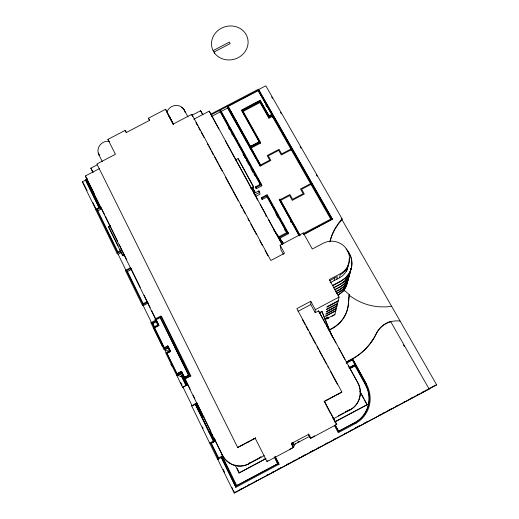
<?xml version="1.0" encoding="UTF-8"?>
<svg xmlns="http://www.w3.org/2000/svg" width="519" height="519" viewBox="0 0 519 519"><rect width="100%" height="100%" fill="white"/><g stroke="black" fill="none" stroke-linecap="round" stroke-linejoin="round"><path stroke-width="0.78" d="M340.951 392.617L324.038 401.622L324.44 401.284L336.773 424.432L310.537 438.419L308.526 433.916M333.224 418.859L350.533 409.634A20.345 19.741 56.3 0 0 358.927 384.955L318.582 310.9L315.221 312.678L315.338 309.642L310.771 301.279L296.842 308.656L341.872 392.001L340.873 392.669M318.582 310.9L325.484 323.798M348.385 303.109L348.184 305.516A31.782 31.315 22.8 0 1 344.305 316.875M348.521 301.507L349.229 294.597L344.512 290.445L341.69 291.944M349.229 294.597L348.34 305.068A31.919 31.438 22.5 0 1 344.441 316.473C340.989 322.487 335.436 327.067 329.13 329.857M331.699 335.611L321.916 311.426L319.114 312.912M304.199 234.296L332.471 219.128L258.43 89.216L210.584 114.264M310.537 438.419L308.481 434.247L310.544 438.198L314.339 436.174L314.293 435.811M310.926 181.631L258.501 89.638L265.806 85.817L342.105 218.882L341.982 219.673L338.576 223.708L335.04 229.093A53.892 51.829 17.8 0 0 330.194 240.985M334.139 280.63L334.593 278.015M336.818 279.216L337.318 276.575L329.818 280.545M330.129 282.758L339.491 277.801L340.107 274.843A17.607 17.159 11 0 0 349.151 258.65M336.461 293.754L342.611 289.531L345.706 285.748A18.976 18.561 15.1 0 0 348.314 278.106M335.592 291.866L339.154 289.978L343.312 286.786L346.478 282.92A19.398 18.963 14.3 0 0 349.235 273.461M335.027 289.706L339.789 287.189L344.039 283.912L347.276 279.962A19.839 19.378 13.4 0 0 349.942 272.469M333.496 287.948L340.451 284.263L344.804 280.909L348.119 276.867A20.293 19.813 12.6 0 0 350.922 268.466M283.368 254.323L281.038 250.054L280.137 245.221L303.362 232.96L312.308 249.016L323.214 243.255A17.75 17.296 10.8 0 1 347.302 250.281A17.75 17.296 10.8 0 1 340.341 273.727L329.318 279.559L339.069 297.069L334.807 314.806L331.985 316.305M346.848 276.478L346.932 276.147M344.512 290.445L344.376 290.958L343.513 290.102M126.5 132.553L125.098 130.431L107.913 139.41L115.426 154.286L96.91 163.972L237.657 447.482L255.64 437.939L255.173 438.159L267 461.631L293.293 447.612L295.46 443.382M292.69 442.629L293.786 444.757L292.735 442.558M275.258 456.714L279.008 464.284L275.355 457.083M344.298 316.882C340.86 322.87 335.332 327.424 329.052 330.201M277.976 463.571L236.709 485.576L222.21 456L221.697 456.253L236.268 486.005L277.782 463.869L274.752 457.207M352.291 359.018L352.524 358.713L366.511 384.151M346.16 363.151L352.245 359.868L354.827 364.753L349.482 367.595M390.282 321.858L390.619 321.475L429.142 389.062L234.212 493.05L217.779 459.393M267 461.631L267.973 460.541M342.105 218.882L338.686 222.93L335.138 228.341A54.112 52.036 17.7 0 0 329.883 241.854M354.827 364.753L348.872 367.887M350.299 368.328L355.268 365.551L365.707 384.54A28.402 27.513 57.1 0 1 355.697 422.323L338.609 431.425L335.105 425.029M234.212 493.05L235.101 492.122M221.308 457.511L235.886 487.283L221.438 457.447L217.649 459.458L209.624 443.012L213.406 441.033L195.611 404.69M236.268 486.005L237.241 485.051M260.253 457.706L261.012 457.025L249.717 463.045M235.101 465.063L239.012 473.004L265.722 458.673M248.62 463.947L250.145 462.695L249.847 462.851M326.801 400.149L327.152 399.87M332.322 397.21L332.802 396.866M340.451 284.263L344.726 281.22L348.028 277.191A20.247 19.767 12.7 0 0 350.831 268.803M339.789 287.189L343.967 284.211L347.192 280.273A19.793 19.333 13.5 0 0 349.929 272.073M339.154 289.978L343.241 287.072L346.394 283.212A19.352 18.918 14.4 0 0 348.995 275.9M338.55 292.645L342.54 289.803L345.635 286.027A18.937 18.522 15.2 0 0 348.301 277.594M337.843 394.271L338.446 393.863M357.818 382.587L348.502 365.863M352.524 358.713L346.29 362.054M259.39 457.719L260.791 456.98M345.706 411.723L348.496 410.237M349.585 409.699L349.19 409.867L350.228 409.802M343.928 412.845L338.304 415.842L338.706 415.894M345.33 412.092L349.553 409.848M264.275 455.604L248.309 464.109A20.513 19.728 85.3 0 1 222.067 454.845L184.822 378.857M308.455 434.435L291.23 443.615L293.293 447.612M335.287 421.59L367.218 404.671L359.842 391.17M239.012 473.004L266.02 458.614M334.684 422.012L367.218 404.671M297.659 442.143L299.048 441.403M293.786 444.757L310.09 436.064M289.641 449.344L293.443 447.32L291.399 443.349L291.71 442.876L293.715 446.781M338.453 431.315L355.437 422.258A28.24 27.358 57.2 0 0 365.395 384.702L355.015 365.817M235.886 487.283L279.053 464.207M356.177 423.128L338.252 432.684L334.275 425.256M240.096 489.456L241.523 488.69M247.952 485.265L249.38 484.499M255.809 481.074L257.236 480.309M266.519 475.359L267.947 474.593M272.235 472.309L273.662 471.55M277.237 469.643L281.519 467.36M286.52 464.687L289.375 463.169M293.657 460.878L295.09 460.119M298.659 458.212L300.086 457.453M301.513 456.688L302.94 455.929M304.374 455.163L305.801 454.404M310.083 452.12L313.658 450.213M317.939 447.929L319.367 447.164M325.796 443.739L327.223 442.973M333.652 439.548L335.079 438.782M344.363 433.832L345.79 433.067M350.078 430.783L351.506 430.024M355.074 428.117L359.362 425.833M364.357 423.167L367.218 421.642M379.357 415.161L380.784 414.402M382.218 413.643L383.645 412.877M387.927 410.594L391.501 408.687M395.783 406.403L397.21 405.637M403.639 402.212L405.067 401.447M410.068 398.78L412.923 397.256M417.211 394.972L418.638 394.213M422.207 392.306L423.634 391.547M425.061 390.781L426.495 390.022M427.922 389.256L435.065 385.448M341.178 218.265L436.674 384.871L234.543 492.7L233.479 490.513M213.406 441.033L195.092 403.957L196.707 403.094M209.624 443.012L191.66 405.877L195.254 403.964M192.886 405.521L195.747 404.003L195.092 403.957M202.624 417.321L196.266 404.346L197.687 403.594M203.948 416.18L201.807 417.321L203.493 416.549M210.844 431.166L209.053 432.119L210.733 431.308M346.835 361.944L354.023 358.032A59.101 58.147 27.3 0 0 376.197 333.769A24.406 23.472 38.6 0 1 388.167 322.591L390.45 321.799A24.406 23.472 38.6 0 1 397.658 320.885L400.104 321.066M346.212 363.086L352.109 359.946M211.363 435.48L214.055 440.657L211.363 435.48L212.784 434.727M213.919 440.696L215.476 439.898M349.845 368.438L355.268 365.551M210.818 443.421L211.389 443.239L218.57 457.94L218.038 458.206L210.818 443.421L215.58 440.884M211.389 443.239L215.45 441.085M341.872 392.001L324.33 401.375L330.259 413.046M255.497 438.107L237.657 447.482M218.038 458.206L222.21 456M183.934 377.235L176.609 375.218L181.144 372.811L184.115 378.876L184.933 379.091L190.862 375.951L161.668 316.707L160.721 316.097L154.87 319.185L157.737 325.03L153.267 327.392L163.959 349.293L167.559 347.393L169.337 351.019L165.73 352.926L182.565 387.239L187.852 384.832M164.899 349.696L168.474 347.808M170.66 351.447L167.053 353.355L177.057 373.836L181.592 371.435L184.563 377.488L188.734 375.276L160.274 317.433L156.174 319.594L159.041 325.445L154.578 327.807L164.406 347.931L168.007 346.03L170.329 350.766M332.653 285.424L341.217 280.883L345.602 277.762L348.995 273.63A20.779 20.267 11.8 0 0 346.076 249.029M332.601 285.729L341.145 281.207L345.524 278.093L348.904 273.967A20.728 20.222 11.9 0 0 351.22 258.611M333.548 287.656L340.522 283.958M334.405 289.784L339.854 286.897M297.977 311.335L310.79 304.556L310.771 301.279M335.65 291.587L339.218 289.699M181.981 373.064L177.472 375.451L177.271 375.036M177.803 375.542L182.175 373.226M336.513 293.488L338.609 292.379M180.625 376.32L182.772 375.185M180.936 376.411L183.077 375.276M184.115 378.876L190.077 375.717L190.862 375.951M315.338 309.642L339.069 297.069M338.187 300.748L327.002 306.677L326.925 307.19L338.057 301.292M319.795 312.782L321.89 311.666M337.558 303.368L326.633 309.155L326.561 309.642L337.434 303.881M182.824 376.891L186.353 384.099L187.424 383.535M181.481 376.152L185.964 385.306L187.755 384.358M182.565 387.239L186.139 385.345L181.514 375.886M336.837 306.359L326.217 311.99L326.282 311.523L336.954 305.866L336.487 305.01M336.383 308.247L325.951 313.781L325.887 314.229L336.273 308.721M335.838 310.531L325.634 315.941L325.569 316.369L335.728 310.985M324.472 318.932L328.014 317.057L327.749 318.549L326.976 317.135M325.264 319.509L334.904 314.397M327.093 318.893L328.501 318.153M262.127 199.523L261.861 198.368L266.824 195.76L267.064 196.922L262.127 199.523L261.472 197.655L267.175 194.657L288.207 232.784L288.33 233.764L279.261 238.552M130.379 267.772L125.384 270.405L142.303 305.075L143.225 305.659L151.457 322.513M147.111 301.591L142.693 303.926L126.493 270.743L131.223 268.252M126.493 270.743L127.486 271.508L131.774 269.251M299.184 235.866L279.248 199.53L279.994 199.14L300.28 235.671M299.534 234.75L280.078 199.718L289.939 194.521L292.593 199.264L303.161 193.697L300.488 188.968L310.583 183.648M280.474 200.425L289.596 195.624L292.249 200.366L304.303 194.015L301.63 189.286L310.985 184.355M142.303 305.075L147.467 302.35M143.225 305.659L148.363 302.953M278.664 236.878L287.052 232.454L266.824 195.76M279.086 237.598L288.207 232.784M303.07 233.693L331.304 218.797L258.086 90.261L220.445 109.963L220.919 111.54L227.614 108.036L227.393 107.238L228.289 106.771L228.178 106.369L258.157 90.682L258.086 90.261M303.485 234.426L332.471 219.128M163.251 346.679L162.428 346.316L150.919 322.727L155.998 320.041M154.137 327.353L152.054 323.084L156.174 320.904M152.054 323.084L152.923 323.571L156.342 321.767M272.462 117.683L271.807 114.946L269.147 116.34L269.095 115.945L271.755 114.55L258.157 90.682M330.798 219.154L272.293 116.399L268.92 118.17L268.81 117.391L272.19 115.62M126.039 270.464L118.118 254.226L117.073 253.376L95.619 209.417L98.993 207.645L85.369 179.808L87.516 178.679M95.619 209.417L95.905 209.682L97.929 208.625M96.696 209.734L100.076 207.963L101.192 209.04L97.832 210.805L96.696 209.734L117.463 252.26L121.011 250.392M249.457 145.314L250.619 147.409L250.379 146.352L259.247 141.7L241.536 110.041L260.188 100.271L269.095 115.945M259.247 141.7L259.318 142.057L250.463 146.708L228.289 106.771M260.434 142.362L250.839 147.396L260.882 165.71L251.001 148.097L260.564 143.075L260.434 142.362L242.723 110.729L259.909 101.724L268.81 117.391M124.385 255.179L123.029 255.893L122.601 255.53L108.477 226.68L110.482 225.622M235.457 160.021L238.124 158.619L253.512 186.684L253.642 187.203L250.962 188.611M260.493 165.016L269.75 160.15L267.168 155.544L279.04 149.31L281.635 153.903L290.88 149.05L290.971 150.205M291.276 149.738L281.298 154.98L278.697 150.38L268.291 155.849L270.866 160.462L260.149 166.093L260.013 165.438L260.746 165.048M117.073 253.376L120.642 251.501M118.118 254.226L121.667 252.357M122.601 255.53L124.631 254.466M250.826 188.099L253.512 186.684M220.445 109.963L261.595 184.55L261.861 185.77L256.211 188.741L255.53 186.834L260.467 184.232L219.725 110.339L211.11 114.848M256.211 188.741L255.919 187.541L261.595 184.55M253.473 192.348L254.79 191.654L252.468 187.424M253.603 192.841L254.913 192.147L254.79 191.654M253.992 193.47L258.897 190.888L260.11 194.106L255.938 196.299M254.784 194.917L259.695 192.335M125.098 130.431L126.195 132.579L149.55 120.363L148.434 118.228L165.58 109.269L173.391 123.957L191.835 114.31L270.821 260.499L284.535 253.266L280.137 245.221M92.914 172.353L90.844 168.162L97.072 164.906M191.68 115.406L200.632 110.722L202.864 114.809M155.499 319.049L85.369 175.973L99.531 168.558M193.749 119.247L209.248 111.137L282.381 244.767M95.905 209.682L82.326 181.858L85.667 180.112L98.928 207.204M211.629 116.399L220.205 111.909L219.725 110.339M260.188 100.271L260.253 100.68L241.627 110.437L259.318 142.057M259.909 101.724L260.045 102.535L242.905 111.514L242.723 110.729M213.101 50.603L229.327 42.136L230.17 43.609L213.932 52.082M217.649 459.458L218.188 459.192M222.067 454.845L222.294 454.741A20.462 19.683 85.3 0 0 223.241 456.461M241.465 445.49L243.022 444.751M247.135 442.467L248.562 441.799M252.805 439.45L254.109 438.847M390.619 321.475L388.491 322.208A24.51 23.576 38.5 0 0 376.47 333.432A59.348 58.388 27 0 1 354.205 357.799L352.466 358.785L366.433 384.19A29.272 28.357 57.1 0 1 356.105 423.115M327.074 407.318L327.431 407.201M435.778 385.066L436.674 384.871M428.629 389.166L429.142 389.062M391.657 306.333L386.097 306.904L379.253 306.813A53.892 51.829 17.8 0 1 350.714 296.355L349.073 295.09M191.66 405.877L192.166 405.903L183.11 387.343M196.266 404.346L196.922 404.385L203.24 417.295M189.779 388.958L190.467 389.094M185.964 385.306L186.665 385.461M186.353 384.099L187.054 384.261L183.188 376.372M172.84 366.317L171.679 365.934L170.9 364.338M163.959 349.293L169.363 351.61M335.936 424.036L336.773 424.432M150.919 322.727L151.801 323.214M149.446 306.671L150.328 307.248M108.477 226.68L118.098 245.811M82.326 181.858L83.222 182.759M85.369 175.973L94.186 193.444M90.844 168.162L93.057 172.191M109.574 141.376A9.478 8.81 -33.5 0 0 100.089 144.944A9.478 8.81 -33.5 0 0 98.818 154.604L99.304 155.187A9.459 8.797 -33.5 0 1 98.571 153.001M107.913 139.41L108.679 140.441M273.578 229.528L283.763 243.8M274.129 230.598L283.361 243.541M271.612 96.91L272.417 98.312M280.461 112.344L281.266 113.745M300.164 146.715L300.968 148.116M316.246 174.773L317.051 176.181M311.322 182.331L332.445 219.388M403.464 344.992L404.262 346.394M265.936 105.227L266.734 106.629M271.113 114.323L271.911 115.724L271.755 114.55M260.253 100.68L269.147 116.34M264.242 108.283L265.404 110.326M266.558 112.364L267.33 113.719M260.045 102.535L268.92 118.17M227.393 107.238L260.013 165.438M227.614 108.036L260.149 166.093M243.301 112.214L260.564 143.075M228.178 106.369L250.379 146.352M230.832 111.76L231.61 113.161M233.161 115.958L234.322 118.053M235.879 120.849L237.04 122.945M241.698 131.333L242.86 133.428M244.027 135.524L245.189 137.626M246.739 140.415L247.907 142.517M279.248 199.53L299.145 235.386M290.342 220.984L291.114 222.372M148.434 118.228L149.66 120.44M221.315 112.247L222.093 113.655M222.872 115.069L225.214 119.312M225.992 120.726L228.328 124.969M229.113 126.383L231.448 130.626M232.227 132.04L234.569 136.283M235.347 137.697L236.132 139.111M236.911 140.526L237.689 141.94M238.468 143.348L239.246 144.762M240.031 146.176L242.367 150.419M243.145 151.833L245.487 156.076M246.266 157.491L247.044 158.905M249.386 163.148L250.164 164.562M250.943 165.976L251.728 167.39M252.506 168.805L253.285 170.219M254.063 171.633L256.405 175.87M257.184 177.284L259.526 181.527M260.304 182.941L261.861 185.77M268.57 197.934L269.348 199.341M270.12 200.743L270.899 202.151M271.671 203.552L272.449 204.96M273.221 206.367L275.55 210.578M276.322 211.986L278.645 216.202M279.423 217.604L280.195 219.012M282.135 222.521L284.457 226.738M285.236 228.146L286.008 229.547M287.169 231.656L288.33 233.764M220.205 111.909L260.35 184.745M267.064 196.922L286.799 232.726M228.613 128.05L229.398 129.471M231.746 133.727L232.525 135.148M243.087 154.312L243.865 155.732M244.65 157.153L245.435 158.574M246.214 159.988L246.999 161.409M247.777 162.83L248.562 164.251M250.904 168.506L253.253 172.769M254.038 174.183L254.816 175.604M275.816 213.711L278.119 217.896M284.659 229.755L285.424 231.15M255.53 186.834L255.919 187.541M261.472 197.655L261.861 198.368M253.642 187.203L238.124 158.619M252.597 187.93L254.913 192.147M253.674 192.153L256.127 196.883M218.888 129.017L209.248 111.137M225.369 140.863L256.989 198.634L257.366 200.12M260.162 204.434L265.267 213.77M268.537 219.745L277.12 235.425M277.821 236.696L282.077 244.475M326.224 325.154L335.962 342.942M338.913 348.327L344.96 359.375M360.004 391.955L363.871 399.04M364.643 400.454L366.965 404.703M310.79 304.556L315.221 312.678M202.734 114.79L200.632 110.722M197.778 125.89L196.046 122.685L196.584 124.035M198.524 127.272L200.386 130.717M201.132 132.098L203 135.556M203.351 136.205L204.045 137.496M207.379 143.659L208.132 145.054M208.885 146.455L209.637 147.85M210.02 148.544L210.772 149.946M211.531 151.347L212.29 152.748M214.613 157.056L215.327 158.373M215.703 159.08L217.993 163.31M218.758 164.724L222.1 170.92M225.512 177.232L229.327 184.29M229.664 184.913L232.045 189.318M232.746 190.622L236.593 197.745M236.936 198.381L238.312 200.924M240.602 205.161L242.438 208.56M243.126 209.845L245.202 213.685M247.978 218.823L249.094 220.88M250.761 223.974L253.207 228.503M253.557 229.151L256.367 234.348M259.811 240.725L262.283 245.299M265.118 250.554L267.966 255.828M302.24 319.269L305.224 324.803M305.976 326.185L308.228 330.35M309.609 332.913L311.906 337.168M312.678 338.589L314.592 342.138M314.929 342.761L315.604 344.006M316.953 346.504L318.64 349.631M319.399 351.039L321.306 354.568M321.689 355.275L322.837 357.396M323.603 358.817L324.369 360.231M324.751 360.939L326.457 364.098M327.82 366.628L328.54 367.958M330.344 371.293L331.057 372.623M331.42 373.291L334.171 378.39M334.515 379.026L337.285 384.144M167.027 111.916A9.439 8.804 -24.2 0 1 175.234 105.487A9.439 8.804 -24.2 0 1 184.226 109.937L187.975 116.911M330.914 413.74L336.033 423.348M332.42 417.101L334.217 420.474M335.242 425.106L338.609 431.425M167.008 112.175L173.34 124.086M169.038 116.386L171.302 120.635L169.35 116.567M172.561 123.198L173.275 124.534M274.175 456.752L277.782 463.869M264.054 458.828L264.34 459.406M98.818 154.604L102.36 161.701M237.189 468.372L238.98 472.005M160.721 316.097L190.077 375.717M100.504 206.335L104.637 214.756M105.325 216.163L117.573 241.147M119.331 244.734L122.14 250.463M122.497 251.19L126.753 259.863M130.775 268.076L140.221 287.344M144.113 295.279L149.232 305.717M151.808 310.965L155.609 318.731M185.056 378.786L189.539 387.927M193.133 395.257L194.897 398.858M196.662 402.459L203.052 415.492M203.403 416.212L210.461 430.608M213.828 437.478L222.294 454.741M101.192 209.04L87.607 181.326L86.433 180.112L100.076 207.963M209.916 430.913L211.674 434.5L211.103 434.624L209.689 431.743M119.863 249.412L122.679 255.173M202.073 417.308L209.3 432.068M97.832 210.805L118.15 252.396M127.486 271.508L143.263 303.797M152.923 323.571L154.656 327.113M83.572 183.473L87.043 190.583M92.94 202.663L96.411 209.773M164.315 348.846L166.43 353.18M180.631 382.269L182.046 385.169M202.423 426.903L203.13 428.357M223.164 469.39L224.584 472.303M232.058 487.601L232.765 489.054M171.886 121.349L173.45 124.605M171.601 121.264L172.211 122.523M165.58 109.269L166.677 111.546M167.008 112.234L169.278 116.957M184.226 109.937L185.361 112.649M321.916 311.426L332.673 337.674M191.835 114.31L192.737 116.561M212.667 153.449L213.244 154.967M211.181 114.933L211.629 116.269M233.226 155.22L233.654 156.628M258.897 190.888L259.318 192.666M265.637 214.438L266.117 216.507M250.113 147.779L250.275 148.479M249.73 147.091L249.892 147.792M258.43 89.216L258.501 89.638M279.994 199.14L280.078 199.718M292.476 223.365L292.528 223.884M303.362 232.96L303.433 234.562M372.856 339.575A58.692 57.758 27.6 0 1 371.63 341.463M181.319 107.342A9.42 8.784 -24.2 0 1 182.591 108.244M183.149 108.769A9.42 8.784 -24.2 0 1 184.511 110.625M248.471 463.98A20.462 19.683 85.3 0 1 231.221 463.889M230.65 463.584A20.462 19.683 85.3 0 1 223.592 457.012M348.359 264.145A17.231 16.809 11.8 0 1 339.491 277.801M358.006 383.236A20.293 19.69 56.3 0 1 350.435 409.64M347.425 281.765A18.574 18.178 16 0 1 344.973 288.454L341.943 292.158L337.966 295.201L341.878 292.418L344.901 288.72A18.535 18.139 16.1 0 0 347.542 279.676M347.639 268.115A17.192 16.77 11.8 0 1 346.218 271.502M347.509 251.144A20.728 20.222 11.9 0 1 348.826 253.032M349.216 253.681A20.728 20.222 11.9 0 1 351.013 257.885M167.773 345.926L164.173 347.827L154.325 327.671L158.801 325.309L155.927 319.451L160.034 317.284L188.54 375.218L184.355 377.436L181.384 371.364L176.843 373.771L166.82 353.257L170.433 351.35L167.773 345.926M214.684 53.23L212.518 49.37A18.431 16.88 -16.3 0 1 231.565 25.969A18.431 16.88 -16.3 0 1 245.558 50.901A18.431 16.88 -16.3 0 1 214.684 53.23"/></g></svg>
